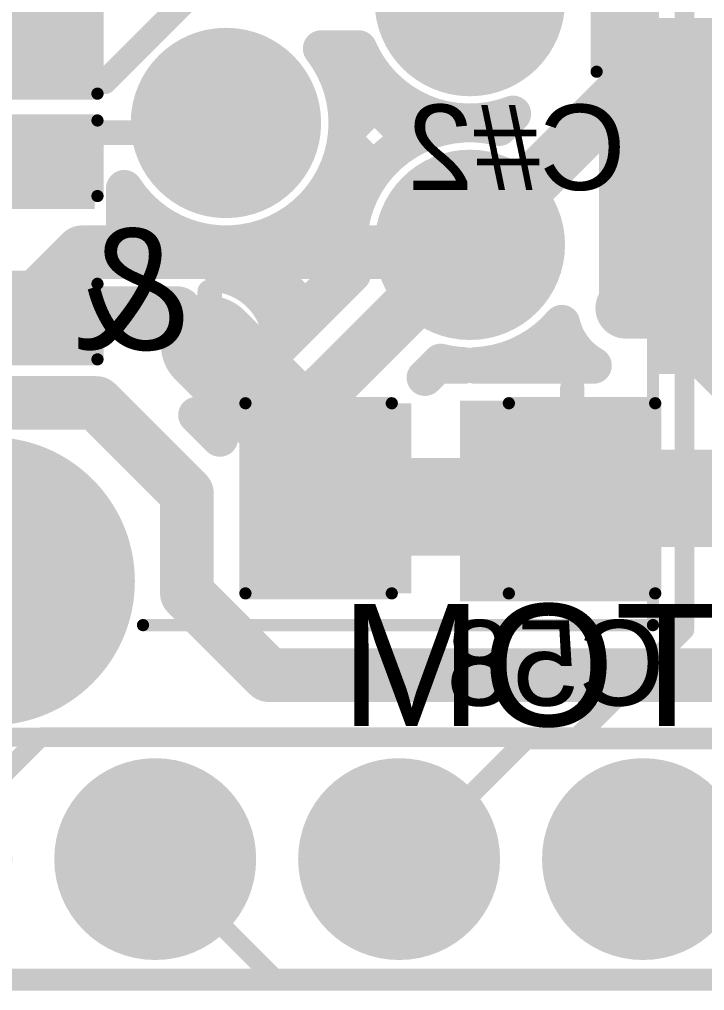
# Model space of a CAD drawing. Header units: millimetres. Extents: x -0.39 to 1.43, y -0.21 to 1.58.
# Drawn here: x 0.8013 to 1.0823, y -0.1989 to 0.1995 of the extents above; entities that cross this region are included whole.
import ezdxf

# ---------------------------------------------------------------- set-up
doc = ezdxf.new("R2010")
doc.units = ezdxf.units.MM
doc.header["$MEASUREMENT"] = 0
for name, color, linetype in [('BottomLayer', 5, 'Continuous'), ('BottomOverlay', 54, 'Continuous'), ('BottomPaste', 16, 'Continuous'), ('BottomSolder', 6, 'Continuous'), ('MultiLayer', 9, 'Continuous'), ('PadHoleLayer', 156, 'Continuous'), ('TopLayer', 1, 'Continuous'), ('TopOverlay', 2, 'Continuous'), ('TopSolder', 216, 'Continuous'), ('ViaHoleLayer', 16, 'Continuous')]:
    doc.layers.add(name, color=color, linetype=linetype)
doc.styles.add('Arial', font='', dxfattribs={"height": 0.2})
doc.styles.get('Arial').set_extended_font_data('Arial')

# ---------------------------------------------------------------- blocks, each defined once
blk = doc.blocks.new('C37208_12')
at = {"layer": 'BottomLayer'}
blk.add_hatch(color=5, dxfattribs=at).paths.add_polyline_path([(-0.2874, 0.0374), (-0.2126, 0.0374), (-0.2126, -0.0374), (-0.2874, -0.0374)])
h = blk.add_hatch(color=5, dxfattribs=at)
edge = h.paths.add_edge_path()
edge.add_arc((-0.15, 0), 0.0374, 0, 360)
h = blk.add_hatch(color=5, dxfattribs=at)
edge = h.paths.add_edge_path()
edge.add_arc((-0.05, 0), 0.0374, 0, 360)
h = blk.add_hatch(color=5, dxfattribs=at)
edge = h.paths.add_edge_path()
edge.add_arc((0.05, 0), 0.0374, 0, 360)
h = blk.add_hatch(color=5, dxfattribs=at)
edge = h.paths.add_edge_path()
edge.add_arc((0.15, 0), 0.0374, 0, 360)
h = blk.add_hatch(color=5, dxfattribs=at)
edge = h.paths.add_edge_path()
edge.add_arc((0.25, 0), 0.0374, 0, 360)
at = {"layer": 'BottomSolder'}
blk.add_hatch(color=6, dxfattribs=at).paths.add_polyline_path([(-0.2914, 0.0414), (-0.2086, 0.0414), (-0.2086, -0.0414), (-0.2914, -0.0414)])
h = blk.add_hatch(color=6, dxfattribs=at)
edge = h.paths.add_edge_path()
edge.add_arc((-0.15, 0), 0.0414, 0, 360)
h = blk.add_hatch(color=6, dxfattribs=at)
edge = h.paths.add_edge_path()
edge.add_arc((-0.05, 0), 0.0414, 0, 360)
h = blk.add_hatch(color=6, dxfattribs=at)
edge = h.paths.add_edge_path()
edge.add_arc((0.05, 0), 0.0414, 0, 360)
h = blk.add_hatch(color=6, dxfattribs=at)
edge = h.paths.add_edge_path()
edge.add_arc((0.15, 0), 0.0414, 0, 360)
h = blk.add_hatch(color=6, dxfattribs=at)
edge = h.paths.add_edge_path()
edge.add_arc((0.25, 0), 0.0414, 0, 360)
at = {"layer": 'MultiLayer'}
blk.add_hatch(color=9, dxfattribs=at).paths.add_polyline_path([(-0.2874, 0.0374), (-0.2126, 0.0374), (-0.2126, -0.0374), (-0.2874, -0.0374)])
h = blk.add_hatch(color=9, dxfattribs=at)
edge = h.paths.add_edge_path()
edge.add_arc((-0.15, 0), 0.0374, 0, 360)
h = blk.add_hatch(color=9, dxfattribs=at)
edge = h.paths.add_edge_path()
edge.add_arc((-0.05, 0), 0.0374, 0, 360)
h = blk.add_hatch(color=9, dxfattribs=at)
edge = h.paths.add_edge_path()
edge.add_arc((0.05, 0), 0.0374, 0, 360)
h = blk.add_hatch(color=9, dxfattribs=at)
edge = h.paths.add_edge_path()
edge.add_arc((0.15, 0), 0.0374, 0, 360)
h = blk.add_hatch(color=9, dxfattribs=at)
edge = h.paths.add_edge_path()
edge.add_arc((0.25, 0), 0.0374, 0, 360)
at = {"layer": 'PadHoleLayer'}
h = blk.add_hatch(color=156, dxfattribs=at)
edge = h.paths.add_edge_path()
edge.add_arc((-0.25, 0), 0.02008, 0, 360)
h = blk.add_hatch(color=156, dxfattribs=at)
edge = h.paths.add_edge_path()
edge.add_arc((-0.15, 0), 0.02008, 0, 360)
h = blk.add_hatch(color=156, dxfattribs=at)
edge = h.paths.add_edge_path()
edge.add_arc((-0.05, 0), 0.02008, 0, 360)
h = blk.add_hatch(color=156, dxfattribs=at)
edge = h.paths.add_edge_path()
edge.add_arc((0.05, 0), 0.02008, 0, 360)
h = blk.add_hatch(color=156, dxfattribs=at)
edge = h.paths.add_edge_path()
edge.add_arc((0.15, 0), 0.02008, 0, 360)
h = blk.add_hatch(color=156, dxfattribs=at)
edge = h.paths.add_edge_path()
edge.add_arc((0.25, 0), 0.02008, 0, 360)
at = {"layer": 'TopLayer'}
blk.add_hatch(color=1, dxfattribs=at).paths.add_polyline_path([(-0.2874, 0.0374), (-0.2126, 0.0374), (-0.2126, -0.0374), (-0.2874, -0.0374)])
h = blk.add_hatch(color=1, dxfattribs=at)
edge = h.paths.add_edge_path()
edge.add_arc((-0.15, 0), 0.0374, 0, 360)
h = blk.add_hatch(color=1, dxfattribs=at)
edge = h.paths.add_edge_path()
edge.add_arc((-0.05, 0), 0.0374, 0, 360)
h = blk.add_hatch(color=1, dxfattribs=at)
edge = h.paths.add_edge_path()
edge.add_arc((0.05, 0), 0.0374, 0, 360)
h = blk.add_hatch(color=1, dxfattribs=at)
edge = h.paths.add_edge_path()
edge.add_arc((0.15, 0), 0.0374, 0, 360)
h = blk.add_hatch(color=1, dxfattribs=at)
edge = h.paths.add_edge_path()
edge.add_arc((0.25, 0), 0.0374, 0, 360)
at = {"layer": 'TopSolder'}
blk.add_hatch(color=216, dxfattribs=at).paths.add_polyline_path([(-0.2914, 0.0414), (-0.2086, 0.0414), (-0.2086, -0.0414), (-0.2914, -0.0414)])
h = blk.add_hatch(color=216, dxfattribs=at)
edge = h.paths.add_edge_path()
edge.add_arc((-0.15, 0), 0.0414, 0, 360)
h = blk.add_hatch(color=216, dxfattribs=at)
edge = h.paths.add_edge_path()
edge.add_arc((-0.05, 0), 0.0414, 0, 360)
h = blk.add_hatch(color=216, dxfattribs=at)
edge = h.paths.add_edge_path()
edge.add_arc((0.05, 0), 0.0414, 0, 360)
h = blk.add_hatch(color=216, dxfattribs=at)
edge = h.paths.add_edge_path()
edge.add_arc((0.15, 0), 0.0414, 0, 360)
h = blk.add_hatch(color=216, dxfattribs=at)
edge = h.paths.add_edge_path()
edge.add_arc((0.25, 0), 0.0414, 0, 360)
at = {"layer": 'TopOverlay', "const_width": 0.00787}
for points in [[(-0.307, 0.05), (0.301, 0.05)], [(-0.307, -0.05), (-0.307, 0.05)], [(0.301, -0.05), (0.301, 0.05)], [(-0.307, -0.05), (0.301, -0.05)]]:
    blk.add_lwpolyline(points, dxfattribs=at)
at = {"layer": 'TopOverlay', "const_width": 0.00394}
for points in [[(-0.30897, 0.05, 1), (-0.30503, 0.05, 1)], [(-0.30897, 0.05, 1), (-0.30503, 0.05, 1)], [(0.29903, 0.05, 1), (0.30297, 0.05, 1)], [(0.29903, 0.05, 1), (0.30297, 0.05, 1)], [(-0.30897, -0.05, 1), (-0.30503, -0.05, 1)], [(-0.30897, -0.05, 1), (-0.30503, -0.05, 1)], [(0.29903, -0.05, 1), (0.30297, -0.05, 1)], [(0.29903, -0.05, 1), (0.30297, -0.05, 1)]]:
    blk.add_lwpolyline(points, format="xyb", close=True, dxfattribs=at)
blk = doc.blocks.new('HY951180A_14')
at = {"layer": 'BottomLayer'}
h = blk.add_hatch(color=5, dxfattribs=at)
edge = h.paths.add_edge_path()
edge.add_arc((-0.31299, -0.05945), 0.05512, 0, 360)
h = blk.add_hatch(color=5, dxfattribs=at)
edge = h.paths.add_edge_path()
edge.add_arc((-0.125, -0.15591), 0.03504, 0, 360)
h = blk.add_hatch(color=5, dxfattribs=at)
edge = h.paths.add_edge_path()
edge.add_arc((-0.175, -0.25591), 0.03504, 0, 360)
h = blk.add_hatch(color=5, dxfattribs=at)
edge = h.paths.add_edge_path()
edge.add_arc((-0.075, -0.25591), 0.03504, 0, 360)
at = {"layer": 'BottomSolder'}
h = blk.add_hatch(color=6, dxfattribs=at)
edge = h.paths.add_edge_path()
edge.add_arc((-0.31299, -0.05945), 0.05912, 0, 360)
h = blk.add_hatch(color=6, dxfattribs=at)
edge = h.paths.add_edge_path()
edge.add_arc((-0.125, -0.15591), 0.03904, 0, 360)
h = blk.add_hatch(color=6, dxfattribs=at)
edge = h.paths.add_edge_path()
edge.add_arc((-0.175, -0.25591), 0.03904, 0, 360)
h = blk.add_hatch(color=6, dxfattribs=at)
edge = h.paths.add_edge_path()
edge.add_arc((-0.075, -0.25591), 0.03904, 0, 360)
at = {"layer": 'MultiLayer'}
h = blk.add_hatch(color=9, dxfattribs=at)
edge = h.paths.add_edge_path()
edge.add_arc((-0.31299, -0.05945), 0.05512, 0, 360)
h = blk.add_hatch(color=9, dxfattribs=at)
edge = h.paths.add_edge_path()
edge.add_arc((-0.125, -0.15591), 0.03504, 0, 360)
h = blk.add_hatch(color=9, dxfattribs=at)
edge = h.paths.add_edge_path()
edge.add_arc((-0.175, -0.25591), 0.03504, 0, 360)
h = blk.add_hatch(color=9, dxfattribs=at)
edge = h.paths.add_edge_path()
edge.add_arc((-0.075, -0.25591), 0.03504, 0, 360)
at = {"layer": 'PadHoleLayer'}
h = blk.add_hatch(color=156, dxfattribs=at)
edge = h.paths.add_edge_path()
edge.add_arc((-0.31299, -0.05945), 0.03209, 0, 360)
h = blk.add_hatch(color=156, dxfattribs=at)
edge = h.paths.add_edge_path()
edge.add_arc((-0.125, -0.15591), 0.01752, 0, 360)
h = blk.add_hatch(color=156, dxfattribs=at)
edge = h.paths.add_edge_path()
edge.add_arc((-0.175, -0.25591), 0.01752, 0, 360)
h = blk.add_hatch(color=156, dxfattribs=at)
edge = h.paths.add_edge_path()
edge.add_arc((-0.075, -0.25591), 0.01752, 0, 360)
at = {"layer": 'TopLayer'}
h = blk.add_hatch(color=1, dxfattribs=at)
edge = h.paths.add_edge_path()
edge.add_arc((-0.31299, -0.05945), 0.05512, 0, 360)
h = blk.add_hatch(color=1, dxfattribs=at)
edge = h.paths.add_edge_path()
edge.add_arc((-0.125, -0.15591), 0.03504, 0, 360)
h = blk.add_hatch(color=1, dxfattribs=at)
edge = h.paths.add_edge_path()
edge.add_arc((-0.175, -0.25591), 0.03504, 0, 360)
h = blk.add_hatch(color=1, dxfattribs=at)
edge = h.paths.add_edge_path()
edge.add_arc((-0.075, -0.25591), 0.03504, 0, 360)
at = {"layer": 'TopSolder'}
h = blk.add_hatch(color=216, dxfattribs=at)
edge = h.paths.add_edge_path()
edge.add_arc((-0.31299, -0.05945), 0.05912, 0, 360)
h = blk.add_hatch(color=216, dxfattribs=at)
edge = h.paths.add_edge_path()
edge.add_arc((-0.125, -0.15591), 0.03904, 0, 360)
h = blk.add_hatch(color=216, dxfattribs=at)
edge = h.paths.add_edge_path()
edge.add_arc((-0.175, -0.25591), 0.03904, 0, 360)
h = blk.add_hatch(color=216, dxfattribs=at)
edge = h.paths.add_edge_path()
edge.add_arc((-0.075, -0.25591), 0.03904, 0, 360)
at = {"layer": 'TopOverlay', "const_width": 0.005}
for points in [[(-0.331, -0.1219), (-0.331, -0.331)], [(-0.331, -0.331), (0.331, -0.331)]]:
    blk.add_lwpolyline(points, dxfattribs=at)
at = {"layer": 'TopOverlay', "const_width": 0.0025}
for points in [[(-0.33225, -0.1219, 1), (-0.32975, -0.1219, 1)], [(-0.33225, -0.331, 1), (-0.32975, -0.331, 1)], [(-0.33225, -0.331, 1), (-0.32975, -0.331, 1)]]:
    blk.add_lwpolyline(points, format="xyb", close=True, dxfattribs=at)
blk = doc.blocks.new('SMB_B_28')
at = {"layer": 'BottomLayer'}
for points in [[(-0.11417, 0.03937), (-0.05512, 0.03937), (-0.05512, -0.03937), (-0.11417, -0.03937)], [(0.05512, 0.03937), (0.11417, 0.03937), (0.11417, -0.03937), (0.05512, -0.03937)]]:
    blk.add_hatch(color=5, dxfattribs=at).paths.add_polyline_path(points)
at = {"layer": 'BottomOverlay'}
for points in [[(-0.1825, -0.073), (-0.118, -0.073), (-0.118, 0.073), (-0.1825, 0.073)], [(-0.12, 0.043), (-0.085, 0.043), (-0.085, 0.073), (-0.12, 0.073)], [(-0.12, -0.073), (-0.085, -0.073), (-0.085, -0.043), (-0.12, -0.043)]]:
    blk.add_hatch(color=54, dxfattribs=at).paths.add_polyline_path(points)
at = {"layer": 'BottomPaste'}
for points in [[(-0.11417, 0.03937), (-0.05512, 0.03937), (-0.05512, -0.03937), (-0.11417, -0.03937)], [(0.05512, 0.03937), (0.11417, 0.03937), (0.11417, -0.03937), (0.05512, -0.03937)]]:
    blk.add_hatch(color=16, dxfattribs=at).paths.add_polyline_path(points)
at = {"layer": 'BottomSolder'}
for points in [[(-0.11817, 0.04337), (-0.05112, 0.04337), (-0.05112, -0.04337), (-0.11817, -0.04337)], [(0.05112, 0.04337), (0.11817, 0.04337), (0.11817, -0.04337), (0.05112, -0.04337)]]:
    blk.add_hatch(color=6, dxfattribs=at).paths.add_polyline_path(points)
at = {"layer": 'BottomOverlay', "const_width": 0.005}
for points in [[(-0.096, 0.073), (0.084, 0.073)], [(0.084, 0.05), (0.084, 0.073)], [(0.084, -0.073), (0.084, -0.05)], [(-0.096, -0.073), (0.084, -0.073)]]:
    blk.add_lwpolyline(points, dxfattribs=at)
at = {"layer": 'BottomOverlay', "const_width": 0.0025}
for points in [[(-0.09725, 0.073, 1), (-0.09475, 0.073, 1)], [(0.08275, 0.073, 1), (0.08525, 0.073, 1)], [(0.08275, 0.073, 1), (0.08525, 0.073, 1)], [(0.08275, 0.05, 1), (0.08525, 0.05, 1)], [(0.08275, -0.05, 1), (0.08525, -0.05, 1)], [(-0.09725, -0.073, 1), (-0.09475, -0.073, 1)], [(0.08275, -0.073, 1), (0.08525, -0.073, 1)], [(0.08275, -0.073, 1), (0.08525, -0.073, 1)]]:
    blk.add_lwpolyline(points, format="xyb", close=True, dxfattribs=at)
at = {"layer": 'BottomOverlay', "text_generation_flag": 2}
blk.add_text('D5', height=0.035, dxfattribs=at).set_placement((0.1055, -0.1215))
blk = doc.blocks.new('R__0603_B_32')
at = {"layer": 'BottomLayer'}
for points in [[(-0.045, -0.0175), (-0.045, 0.0175), (-0.015, 0.0175), (-0.015, -0.0175)], [(0.015, -0.0175), (0.015, 0.0175), (0.045, 0.0175), (0.045, -0.0175)]]:
    blk.add_hatch(color=5, dxfattribs=at).paths.add_polyline_path(points)
at = {"layer": 'BottomPaste'}
for points in [[(-0.045, -0.0175), (-0.045, 0.0175), (-0.015, 0.0175), (-0.015, -0.0175)], [(0.015, -0.0175), (0.015, 0.0175), (0.045, 0.0175), (0.045, -0.0175)]]:
    blk.add_hatch(color=16, dxfattribs=at).paths.add_polyline_path(points)
at = {"layer": 'BottomSolder'}
for points in [[(-0.049, -0.0215), (-0.049, 0.0215), (-0.011, 0.0215), (-0.011, -0.0215)], [(0.011, -0.0215), (0.011, 0.0215), (0.049, 0.0215), (0.049, -0.0215)]]:
    blk.add_hatch(color=6, dxfattribs=at).paths.add_polyline_path(points)
at = {"layer": 'BottomOverlay', "const_width": 0.005}
for points in [[(-0.048, 0.021), (0.048, 0.021)], [(-0.048, 0.021), (-0.048, -0.021)], [(0.048, 0.021), (0.048, -0.021)], [(-0.048, -0.021), (0.048, -0.021)]]:
    blk.add_lwpolyline(points, dxfattribs=at)
at = {"layer": 'BottomOverlay', "const_width": 0.0025}
for points in [[(-0.04925, 0.021, 1), (-0.04675, 0.021, 1)], [(-0.04925, 0.021, 1), (-0.04675, 0.021, 1)], [(0.04675, 0.021, 1), (0.04925, 0.021, 1)], [(0.04675, 0.021, 1), (0.04925, 0.021, 1)], [(-0.04925, -0.021, 1), (-0.04675, -0.021, 1)], [(-0.04925, -0.021, 1), (-0.04675, -0.021, 1)], [(0.04675, -0.021, 1), (0.04925, -0.021, 1)], [(0.04675, -0.021, 1), (0.04925, -0.021, 1)]]:
    blk.add_lwpolyline(points, format="xyb", close=True, dxfattribs=at)
blk = doc.blocks.new('C__1206_B_59')
at = {"layer": 'BottomLayer'}
for points in [[(-0.08, 0.035), (-0.02, 0.035), (-0.02, -0.035), (-0.08, -0.035)], [(0.02, 0.035), (0.08, 0.035), (0.08, -0.035), (0.02, -0.035)]]:
    blk.add_hatch(color=5, dxfattribs=at).paths.add_polyline_path(points)
at = {"layer": 'BottomPaste'}
for points in [[(-0.08, 0.035), (-0.02, 0.035), (-0.02, -0.035), (-0.08, -0.035)], [(0.02, 0.035), (0.08, 0.035), (0.08, -0.035), (0.02, -0.035)]]:
    blk.add_hatch(color=16, dxfattribs=at).paths.add_polyline_path(points)
at = {"layer": 'BottomSolder'}
for points in [[(-0.084, 0.039), (-0.016, 0.039), (-0.016, -0.039), (-0.084, -0.039)], [(0.016, 0.039), (0.084, 0.039), (0.084, -0.039), (0.016, -0.039)]]:
    blk.add_hatch(color=6, dxfattribs=at).paths.add_polyline_path(points)
at = {"layer": 'BottomOverlay', "const_width": 0.005}
for points in [[(-0.084, -0.039), (-0.084, 0.039)], [(-0.084, 0.039), (-0.024, 0.039)], [(0.024, 0.039), (0.084, 0.039)], [(0.084, -0.039), (0.084, 0.039)], [(-0.084, -0.039), (-0.024, -0.039)], [(0.024, -0.039), (0.084, -0.039)]]:
    blk.add_lwpolyline(points, dxfattribs=at)
at = {"layer": 'BottomOverlay', "const_width": 0.0025}
for points in [[(-0.08525, 0.039, 1), (-0.08275, 0.039, 1)], [(-0.08525, 0.039, 1), (-0.08275, 0.039, 1)], [(-0.02525, 0.039, 1), (-0.02275, 0.039, 1)], [(0.02275, 0.039, 1), (0.02525, 0.039, 1)], [(0.08275, 0.039, 1), (0.08525, 0.039, 1)], [(0.08275, 0.039, 1), (0.08525, 0.039, 1)], [(-0.08525, -0.039, 1), (-0.08275, -0.039, 1)], [(-0.08525, -0.039, 1), (-0.08275, -0.039, 1)], [(-0.02525, -0.039, 1), (-0.02275, -0.039, 1)], [(0.02275, -0.039, 1), (0.02525, -0.039, 1)], [(0.08275, -0.039, 1), (0.08525, -0.039, 1)], [(0.08275, -0.039, 1), (0.08525, -0.039, 1)]]:
    blk.add_lwpolyline(points, format="xyb", close=True, dxfattribs=at)
blk = doc.blocks.new('C__0603_B_63')
at = {"layer": 'BottomLayer'}
for points in [[(-0.045, -0.0175), (-0.045, 0.0175), (-0.015, 0.0175), (-0.015, -0.0175)], [(0.015, -0.0175), (0.015, 0.0175), (0.045, 0.0175), (0.045, -0.0175)]]:
    blk.add_hatch(color=5, dxfattribs=at).paths.add_polyline_path(points)
at = {"layer": 'BottomPaste'}
for points in [[(-0.045, -0.0175), (-0.045, 0.0175), (-0.015, 0.0175), (-0.015, -0.0175)], [(0.015, -0.0175), (0.015, 0.0175), (0.045, 0.0175), (0.045, -0.0175)]]:
    blk.add_hatch(color=16, dxfattribs=at).paths.add_polyline_path(points)
at = {"layer": 'BottomSolder'}
for points in [[(-0.04736, -0.01986), (-0.04736, 0.01986), (-0.01264, 0.01986), (-0.01264, -0.01986)], [(0.01264, -0.01986), (0.01264, 0.01986), (0.04736, 0.01986), (0.04736, -0.01986)]]:
    blk.add_hatch(color=6, dxfattribs=at).paths.add_polyline_path(points)
at = {"layer": 'BottomOverlay', "const_width": 0.005}
for points in [[(-0.049, -0.021), (-0.049, 0.021)], [(-0.018, 0.021), (-0.049, 0.021)], [(0.049, 0.021), (0.018, 0.021)], [(0.049, -0.021), (0.049, 0.021)], [(-0.018, -0.021), (-0.049, -0.021)], [(0.049, -0.021), (0.018, -0.021)]]:
    blk.add_lwpolyline(points, dxfattribs=at)
at = {"layer": 'BottomOverlay', "const_width": 0.0025}
for points in [[(-0.05025, 0.021, 1), (-0.04775, 0.021, 1)], [(-0.05025, 0.021, 1), (-0.04775, 0.021, 1)], [(-0.01925, 0.021, 1), (-0.01675, 0.021, 1)], [(0.01675, 0.021, 1), (0.01925, 0.021, 1)], [(0.04775, 0.021, 1), (0.05025, 0.021, 1)], [(0.04775, 0.021, 1), (0.05025, 0.021, 1)], [(-0.05025, -0.021, 1), (-0.04775, -0.021, 1)], [(-0.05025, -0.021, 1), (-0.04775, -0.021, 1)], [(-0.01925, -0.021, 1), (-0.01675, -0.021, 1)], [(0.01675, -0.021, 1), (0.01925, -0.021, 1)], [(0.04775, -0.021, 1), (0.05025, -0.021, 1)], [(0.04775, -0.021, 1), (0.05025, -0.021, 1)]]:
    blk.add_lwpolyline(points, format="xyb", close=True, dxfattribs=at)

msp = doc.modelspace()

# ---------------------------------------------------------------- hatches: boundary and pattern name
at = {"layer": 'BottomLayer'}
h = msp.add_hatch(color=5, dxfattribs=at)
edge = h.paths.add_edge_path()
edge.add_arc((1.05, 0.081), 0.01181, 0, 360)
h = msp.add_hatch(color=5, dxfattribs=at)
edge = h.paths.add_edge_path()
edge.add_arc((0.87933, 0.06594), 0.01181, 0, 360)
msp.add_hatch(color=5, dxfattribs=at).paths.add_polyline_path([(0.982, -0.0393), (1.06109, -0.0393), (1.06109, 0.043), (0.982, 0.043)])
h = msp.add_hatch(color=5, dxfattribs=at)
edge = h.paths.add_edge_path()
edge.add_arc((1.0035, -0.0005), 0.01181, 0, 360)
at = {"layer": 'TopLayer'}
h = msp.add_hatch(color=1, dxfattribs=at)
edge = h.paths.add_edge_path()
edge.add_arc((1.05, 0.081), 0.01181, 0, 360)
h = msp.add_hatch(color=1, dxfattribs=at)
edge = h.paths.add_edge_path()
edge.add_arc((0.87933, 0.06594), 0.01181, 0, 360)
h = msp.add_hatch(color=1, dxfattribs=at)
edge = h.paths.add_edge_path()
edge.add_arc((1.0035, -0.0005), 0.01181, 0, 360)
at = {"layer": 'ViaHoleLayer'}
h = msp.add_hatch(color=16, dxfattribs=at)
edge = h.paths.add_edge_path()
edge.add_arc((1.05, 0.081), 0.00591, 0, 360)
h = msp.add_hatch(color=16, dxfattribs=at)
edge = h.paths.add_edge_path()
edge.add_arc((0.87933, 0.06594), 0.00591, 0, 360)
h = msp.add_hatch(color=16, dxfattribs=at)
edge = h.paths.add_edge_path()
edge.add_arc((1.0035, -0.0005), 0.00591, 0, 360)

# ---------------------------------------------------------------- linework, layer by layer
at = {"layer": 'BottomLayer'}
for points, const_width in [([(1.05, 0.17098), (1.05, 0.24298)], 0.022), ([(0.8363, 0.17381), (0.86948, 0.20698)], 0.01), ([(0.79633, 0.1735), (0.80983, 0.187)], 0.01), ([(0.80983, 0.187), (0.81233, 0.187)], 0.01), ([(0.81233, 0.187), (0.81483, 0.187)], 0.01), ([(0.81483, 0.187), (0.82802, 0.17381)], 0.01), ([(0.92504, 0.18748), (0.94046, 0.18748)], 0.015), ([(0.92553, 0.18685), (0.96203, 0.15034)], 0.015), ([(0.93093, 0.17785), (0.94049, 0.18741)], 0.015), ([(0.986, 0.10698), (1.05, 0.17098)], 0.022), ([(0.771, 0.1735), (0.79633, 0.1735)], 0.01), ([(0.82802, 0.17381), (0.8363, 0.17381)], 0.01), ([(0.93545, 0.15409), (0.95217, 0.1708)], 0.015), ([(0.95624, 0.14659), (0.96981, 0.16016)], 0.015), ([(0.998, 0.15505), (1.00365, 0.1607)], 0.015), ([(0.99384, 0.1559), (0.99651, 0.15857)], 0.015), ([(0.88202, 0.153), (0.886, 0.15698)], 0.01), ([(0.79533, 0.1535), (0.80983, 0.139)], 0.01), ([(0.81483, 0.139), (0.82883, 0.153)], 0.01), ([(0.82883, 0.153), (0.88202, 0.153)], 0.01), ([(0.93492, 0.14917), (0.94681, 0.13728)], 0.015), ([(0.80983, 0.139), (0.81233, 0.139)], 0.01), ([(0.81233, 0.139), (0.81483, 0.139)], 0.01), ([(0.89811, 0.08845), (0.9464, 0.13674)], 0.015), ([(0.84433, 0.1115), (0.84433, 0.1302)], 0.015), ([(0.92685, 0.12896), (0.93772, 0.11808)], 0.015), ([(0.84433, 0.12662), (0.86646, 0.10449)], 0.015), ([(0.84433, 0.11953), (0.84893, 0.12413)], 0.015), ([(0.85758, 0.1045), (0.86514, 0.11205)], 0.015), ([(0.91243, 0.11509), (0.93524, 0.09228)], 0.015), ([(0.84733, 0.1045), (0.84733, 0.1115)], 0.015), ([(0.924, 0.04498), (0.986, 0.10698)], 0.022), ([(0.84733, 0.1045), (0.86584, 0.1045)], 0.015), ([(0.88092, 0.09956), (0.8889, 0.10753)], 0.015), ([(0.89149, 0.10775), (0.92109, 0.07814)], 0.015), ([(0.8839, 0.097), (0.88655, 0.09435)], 0.015), ([(0.90831, 0.07037), (0.93708, 0.09915)], 0.015), ([(0.90864, 0.06569), (0.93794, 0.09498)], 0.015), ([(0.87933, 0.06594), (0.87933, 0.08776)], 0.01), ([(1.05, 0.081), (1.067, 0.081)], 0.025), ([(1.067, 0.081), (1.105, 0.043)], 0.025), ([(0.81233, 0.079), (0.86584, 0.079)], 0.022), ([(0.86584, 0.079), (0.87889, 0.06594)], 0.022), ([(1.00857, 0.0575), (1.02418, 0.07311)], 0.015), ([(0.87889, 0.06594), (0.87933, 0.06594)], 0.022), ([(1.0163, 0.06779), (1.02659, 0.0575)], 0.015), ([(0.87933, 0.06594), (0.90114, 0.06594)], 0.01), ([(0.87933, 0.04413), (0.87933, 0.06594)], 0.01), ([(0.96758, 0.0525), (0.97258, 0.0575)], 0.015), ([(0.97258, 0.0575), (0.98366, 0.0575)], 0.015), ([(0.98834, 0.0575), (1.03671, 0.0575)], 0.015), ([(0.924, 0.011), (0.924, 0.04498)], 0.022), ([(0.73567, 0.04211), (0.83289, 0.04211)], 0.022), ([(0.83289, 0.04211), (0.87, 0.005)], 0.022), ([(1.028, 0.003), (1.028, 0.048)], 0.01), ([(0.87393, 0.03714), (0.8835, 0.02756)], 0.015), ([(0.8777, 0.03668), (0.8835, 0.03088)], 0.015), ([(0.8835, 0.02756), (0.8835, 0.03693)], 0.015), ([(0.922, 0.009), (0.924, 0.011)], 0.022), ([(0.922, 0.009), (0.928, 0.003)], 0.022), ([(0.928, 0.003), (0.93713, 0.01213)], 0.022), ([(1.028, 0.003), (1.194, 0.003)], 0.04), ([(0.87, -0.036), (0.87, 0.005)], 0.022), ([(0.87, -0.036), (0.90355, -0.06955)], 0.022), ([(0.90355, -0.06955), (1.16071, -0.06955)], 0.022), ([(0.957, -0.148), (1.009, -0.096)], 0.008), ([(1.009, -0.096), (1.331, -0.096)], 0.008), ([(0.857, -0.145), (0.906, -0.194)], 0.008), ([(0.906, -0.194), (1.25933, -0.194)], 0.008)]:
    msp.add_lwpolyline(points, dxfattribs=dict(at, const_width=const_width))
for points, const_width in [([(0.80733, 0.187, 1), (0.81233, 0.187, 1)], 0.005), ([(0.80733, 0.187, 1), (0.81233, 0.187, 1)], 0.005), ([(0.80983, 0.187, 1), (0.81483, 0.187, 1)], 0.005), ([(0.80983, 0.187, 1), (0.81483, 0.187, 1)], 0.005), ([(0.81233, 0.187, 1), (0.81733, 0.187, 1)], 0.005), ([(0.81233, 0.187, 1), (0.81733, 0.187, 1)], 0.005), ([(0.92129, 0.18748, 1), (0.92879, 0.18748, 1)], 0.0075), ([(0.92129, 0.18748, 1), (0.92879, 0.18748, 1)], 0.0075), ([(0.92178, 0.18685, 1), (0.92928, 0.18685, 1)], 0.0075), ([(0.93671, 0.18748, 1), (0.94421, 0.18748, 1)], 0.0075), ([(0.93671, 0.18748, 1), (0.94421, 0.18748, 1)], 0.0075), ([(0.93674, 0.18741, 1), (0.94424, 0.18741, 1)], 0.0075), ([(0.92718, 0.17785, 1), (0.93468, 0.17785, 1)], 0.0075), ([(1.0445, 0.17098, 1), (1.0555, 0.17098, 1)], 0.011), ([(1.0445, 0.17098, 1), (1.0555, 0.17098, 1)], 0.011), ([(0.79383, 0.1735, 1), (0.79883, 0.1735, 1)], 0.005), ([(0.79383, 0.1735, 1), (0.79883, 0.1735, 1)], 0.005), ([(0.82552, 0.17381, 1), (0.83052, 0.17381, 1)], 0.005), ([(0.82552, 0.17381, 1), (0.83052, 0.17381, 1)], 0.005), ([(0.8338, 0.17381, 1), (0.8388, 0.17381, 1)], 0.005), ([(0.8338, 0.17381, 1), (0.8388, 0.17381, 1)], 0.005), ([(0.94842, 0.1708, 1), (0.95592, 0.1708, 1)], 0.0075), ([(0.96606, 0.16016, 1), (0.97356, 0.16016, 1)], 0.0075), ([(0.9999, 0.1607, 1), (1.0074, 0.1607, 1)], 0.0075), ([(0.9999, 0.1607, 1), (1.0074, 0.1607, 1)], 0.0075), ([(0.93179, 0.15698, 1), (0.93929, 0.15698, 1)], 0.0075), ([(0.93179, 0.15698, 1), (0.93929, 0.15698, 1)], 0.0075), ([(0.99009, 0.1559, 1), (0.99759, 0.1559, 1)], 0.0075), ([(0.99276, 0.15857, 1), (1.00026, 0.15857, 1)], 0.0075), ([(0.8835, 0.15698, 1), (0.8885, 0.15698, 1)], 0.005), ([(0.9317, 0.15409, 1), (0.9392, 0.15409, 1)], 0.0075), ([(0.99425, 0.15505, 1), (1.00175, 0.15505, 1)], 0.0075), ([(0.99425, 0.15505, 1), (1.00175, 0.15505, 1)], 0.0075), ([(0.82633, 0.153, 1), (0.83133, 0.153, 1)], 0.005), ([(0.82633, 0.153, 1), (0.83133, 0.153, 1)], 0.005), ([(0.87952, 0.153, 1), (0.88452, 0.153, 1)], 0.005), ([(0.87952, 0.153, 1), (0.88452, 0.153, 1)], 0.005), ([(0.93117, 0.14917, 1), (0.93867, 0.14917, 1)], 0.0075), ([(0.95828, 0.15034, 1), (0.96578, 0.15034, 1)], 0.0075), ([(0.95249, 0.14659, 1), (0.95999, 0.14659, 1)], 0.0075), ([(0.80733, 0.139, 1), (0.81233, 0.139, 1)], 0.005), ([(0.80733, 0.139, 1), (0.81233, 0.139, 1)], 0.005), ([(0.80983, 0.139, 1), (0.81483, 0.139, 1)], 0.005), ([(0.80983, 0.139, 1), (0.81483, 0.139, 1)], 0.005), ([(0.81233, 0.139, 1), (0.81733, 0.139, 1)], 0.005), ([(0.81233, 0.139, 1), (0.81733, 0.139, 1)], 0.005), ([(0.94265, 0.13674, 1), (0.95015, 0.13674, 1)], 0.0075), ([(0.94306, 0.13728, 1), (0.95056, 0.13728, 1)], 0.0075), ([(0.84058, 0.1302, 1), (0.84808, 0.1302, 1)], 0.0075), ([(0.84058, 0.1302, 1), (0.84808, 0.1302, 1)], 0.0075), ([(0.9231, 0.12896, 1), (0.9306, 0.12896, 1)], 0.0075), ([(0.84058, 0.12662, 1), (0.84808, 0.12662, 1)], 0.0075), ([(0.84518, 0.12413, 1), (0.85268, 0.12413, 1)], 0.0075), ([(0.84058, 0.11953, 1), (0.84808, 0.11953, 1)], 0.0075), ([(0.93397, 0.11808, 1), (0.94147, 0.11808, 1)], 0.0075), ([(0.86139, 0.11205, 1), (0.86889, 0.11205, 1)], 0.0075), ([(0.90868, 0.11509, 1), (0.91618, 0.11509, 1)], 0.0075), ([(0.84058, 0.1115, 1), (0.84808, 0.1115, 1)], 0.0075), ([(0.84358, 0.1115, 1), (0.85108, 0.1115, 1)], 0.0075), ([(0.9805, 0.10698, 1), (0.9915, 0.10698, 1)], 0.011), ([(0.9805, 0.10698, 1), (0.9915, 0.10698, 1)], 0.011), ([(0.84358, 0.1045, 1), (0.85108, 0.1045, 1)], 0.0075), ([(0.84358, 0.1045, 1), (0.85108, 0.1045, 1)], 0.0075), ([(0.85383, 0.1045, 1), (0.86133, 0.1045, 1)], 0.0075), ([(0.86209, 0.1045, 1), (0.86959, 0.1045, 1)], 0.0075), ([(0.86209, 0.1045, 1), (0.86959, 0.1045, 1)], 0.0075), ([(0.86209, 0.1045, 1), (0.86959, 0.1045, 1)], 0.0075), ([(0.86271, 0.10449, 1), (0.87021, 0.10449, 1)], 0.0075), ([(0.88515, 0.10753, 1), (0.89265, 0.10753, 1)], 0.0075), ([(0.88774, 0.10775, 1), (0.89524, 0.10775, 1)], 0.0075), ([(0.87717, 0.09956, 1), (0.88467, 0.09956, 1)], 0.0075), ([(0.88012, 0.09703, 1), (0.88762, 0.09703, 1)], 0.0075), ([(0.88015, 0.097, 1), (0.88765, 0.097, 1)], 0.0075), ([(0.88015, 0.097, 1), (0.88765, 0.097, 1)], 0.0075), ([(0.93333, 0.09915, 1), (0.94083, 0.09915, 1)], 0.0075), ([(0.8828, 0.09435, 1), (0.8903, 0.09435, 1)], 0.0075), ([(0.8828, 0.09435, 1), (0.8903, 0.09435, 1)], 0.0075), ([(0.93149, 0.09228, 1), (0.93899, 0.09228, 1)], 0.0075), ([(0.93419, 0.09498, 1), (0.94169, 0.09498, 1)], 0.0075), ([(0.93419, 0.09498, 1), (0.94169, 0.09498, 1)], 0.0075), ([(0.89436, 0.08845, 1), (0.90186, 0.08845, 1)], 0.0075), ([(0.87683, 0.08776, 1), (0.88183, 0.08776, 1)], 0.005), ([(1.04375, 0.081, 1), (1.05625, 0.081, 1)], 0.0125), ([(1.06075, 0.081, 1), (1.07325, 0.081, 1)], 0.0125), ([(1.06075, 0.081, 1), (1.07325, 0.081, 1)], 0.0125), ([(0.80683, 0.079, 1), (0.81783, 0.079, 1)], 0.011), ([(0.86034, 0.079, 1), (0.87134, 0.079, 1)], 0.011), ([(0.86034, 0.079, 1), (0.87134, 0.079, 1)], 0.011), ([(0.91734, 0.07814, 1), (0.92484, 0.07814, 1)], 0.0075), ([(1.01996, 0.07486, 1), (1.02746, 0.07486, 1)], 0.0075), ([(1.01996, 0.07486, 1), (1.02746, 0.07486, 1)], 0.0075), ([(1.02043, 0.07311, 1), (1.02793, 0.07311, 1)], 0.0075), ([(0.87339, 0.06594, 1), (0.88439, 0.06594, 1)], 0.011), ([(0.87339, 0.06594, 1), (0.88439, 0.06594, 1)], 0.011), ([(0.87383, 0.06594, 1), (0.88483, 0.06594, 1)], 0.011), ([(0.90456, 0.07037, 1), (0.91206, 0.07037, 1)], 0.0075), ([(0.90489, 0.06594, 1), (0.91239, 0.06594, 1)], 0.0075), ([(0.90489, 0.06569, 1), (0.91239, 0.06569, 1)], 0.0075), ([(1.01255, 0.06779, 1), (1.02005, 0.06779, 1)], 0.0075), ([(0.87683, 0.06594, 1), (0.88183, 0.06594, 1)], 0.005), ([(0.87683, 0.06594, 1), (0.88183, 0.06594, 1)], 0.005), ([(0.87683, 0.06594, 1), (0.88183, 0.06594, 1)], 0.005), ([(0.89864, 0.06594, 1), (0.90364, 0.06594, 1)], 0.005), ([(0.96883, 0.0575, 1), (0.97633, 0.0575, 1)], 0.0075), ([(0.96883, 0.0575, 1), (0.97633, 0.0575, 1)], 0.0075), ([(0.97025, 0.05892, 1), (0.97775, 0.05892, 1)], 0.0075), ([(0.97991, 0.0575, 1), (0.98741, 0.0575, 1)], 0.0075), ([(0.97991, 0.0575, 1), (0.98741, 0.0575, 1)], 0.0075), ([(0.98459, 0.0575, 1), (0.99209, 0.0575, 1)], 0.0075), ([(0.98459, 0.0575, 1), (0.99209, 0.0575, 1)], 0.0075), ([(1.00482, 0.0575, 1), (1.01232, 0.0575, 1)], 0.0075), ([(1.02284, 0.0575, 1), (1.03034, 0.0575, 1)], 0.0075), ([(1.03296, 0.0575, 1), (1.04046, 0.0575, 1)], 0.0075), ([(1.03296, 0.0575, 1), (1.04046, 0.0575, 1)], 0.0075), ([(0.96383, 0.0525, 1), (0.97133, 0.0525, 1)], 0.0075), ([(0.9185, 0.04498, 1), (0.9295, 0.04498, 1)], 0.011), ([(0.9185, 0.04498, 1), (0.9295, 0.04498, 1)], 0.011), ([(0.82739, 0.04211, 1), (0.83839, 0.04211, 1)], 0.011), ([(0.82739, 0.04211, 1), (0.83839, 0.04211, 1)], 0.011), ([(1.0255, 0.048, 1), (1.0305, 0.048, 1)], 0.005), ([(0.87683, 0.04413, 1), (0.88183, 0.04413, 1)], 0.005), ([(0.87018, 0.03714, 1), (0.87768, 0.03714, 1)], 0.0075), ([(0.87018, 0.03714, 1), (0.87768, 0.03714, 1)], 0.0075), ([(0.87395, 0.03668, 1), (0.88145, 0.03668, 1)], 0.0075), ([(0.87975, 0.03693, 1), (0.88725, 0.03693, 1)], 0.0075), ([(0.87975, 0.03693, 1), (0.88725, 0.03693, 1)], 0.0075), ([(0.87975, 0.03088, 1), (0.88725, 0.03088, 1)], 0.0075), ([(0.87975, 0.02756, 1), (0.88725, 0.02756, 1)], 0.0075), ([(0.87975, 0.02756, 1), (0.88725, 0.02756, 1)], 0.0075), ([(0.9165, 0.009, 1), (0.9275, 0.009, 1)], 0.011), ([(0.9165, 0.009, 1), (0.9275, 0.009, 1)], 0.011), ([(0.9185, 0.011, 1), (0.9295, 0.011, 1)], 0.011), ([(0.9185, 0.011, 1), (0.9295, 0.011, 1)], 0.011), ([(0.93163, 0.01213, 1), (0.94263, 0.01213, 1)], 0.011), ([(1.018, 0.003, 1), (1.038, 0.003, 1)], 0.02), ([(0.8645, 0.005, 1), (0.8755, 0.005, 1)], 0.011), ([(0.8645, 0.005, 1), (0.8755, 0.005, 1)], 0.011), ([(0.9225, 0.003, 1), (0.9335, 0.003, 1)], 0.011), ([(0.9225, 0.003, 1), (0.9335, 0.003, 1)], 0.011), ([(1.0255, 0.003, 1), (1.0305, 0.003, 1)], 0.005), ([(0.8645, -0.036, 1), (0.8755, -0.036, 1)], 0.011), ([(0.8645, -0.036, 1), (0.8755, -0.036, 1)], 0.011), ([(0.89805, -0.06955, 1), (0.90905, -0.06955, 1)], 0.011), ([(0.89805, -0.06955, 1), (0.90905, -0.06955, 1)], 0.011), ([(1.007, -0.096, 1), (1.011, -0.096, 1)], 0.004), ([(1.007, -0.096, 1), (1.011, -0.096, 1)], 0.004), ([(0.855, -0.145, 1), (0.859, -0.145, 1)], 0.004), ([(0.955, -0.148, 1), (0.959, -0.148, 1)], 0.004), ([(0.904, -0.194, 1), (0.908, -0.194, 1)], 0.004), ([(0.904, -0.194, 1), (0.908, -0.194, 1)], 0.004)]:
    msp.add_lwpolyline(points, format="xyb", close=True, dxfattribs=dict(at, const_width=const_width))
at = {"layer": 'BottomLayer', "const_width": 0.015}
for points in [[(0.92504, 0.18748, -0.167346), (0.93554, 0.15698)], [(1.00365, 0.1607, -0.402453), (0.94046, 0.18748)], [(0.93554, 0.15698, -0.748537), (0.84433, 0.1302)], [(0.93794, 0.09498, -0.566001), (0.998, 0.15505)], [(0.86584, 0.1045, -0.199327), (0.8839, 0.097)], [(0.86584, 0.1045, -0.198912), (0.88387, 0.09703)], [(0.88655, 0.09435, -0.343116), (0.90864, 0.06594)], [(1.02371, 0.07486, -0.207378), (0.98834, 0.0575)], [(1.03671, 0.0575, -0.209586), (1.02371, 0.07486)], [(0.98366, 0.0575, -0.04941), (0.974, 0.05892)], [(0.8835, 0.03693, -0.082231), (0.87393, 0.03714)]]:
    msp.add_lwpolyline(points, format="xyb", dxfattribs=at)
at = {"layer": 'BottomOverlay', "const_width": 0.005}
msp.add_lwpolyline([(1.038, 0.178), (1.038, 0.20392)], dxfattribs=at)
at = {"layer": 'BottomOverlay', "const_width": 0.0025}
msp.add_lwpolyline([(1.03675, 0.178, 1), (1.03925, 0.178, 1)], format="xyb", close=True, dxfattribs=at)
at = {"layer": 'TopLayer'}
for points, const_width in [([(1.05, 0.081), (1.05, 0.35084)], 0.022), ([(1.074, -0.051), (1.074, 0.34)], 0.008), ([(0.98296, 0.10394), (0.986, 0.10698)], 0.022), ([(0.7826, 0.0596), (0.82694, 0.10394)], 0.022), ([(0.82694, 0.10394), (0.98296, 0.10394)], 0.022), ([(0.87933, 0.06594), (0.94578, -0.0005)], 0.04), ([(0.94578, -0.0005), (1.0035, -0.0005)], 0.04), ([(1.03, -0.095), (1.074, -0.051)], 0.008), ([(0.757, -0.148), (0.81, -0.095)], 0.008), ([(0.81, -0.095), (1.03, -0.095)], 0.008), ([(0.706, -0.194), (1.255, -0.194)], 0.008)]:
    msp.add_lwpolyline(points, dxfattribs=dict(at, const_width=const_width))
for points, const_width in [([(0.9805, 0.10698, 1), (0.9915, 0.10698, 1)], 0.011), ([(0.82144, 0.10394, 1), (0.83244, 0.10394, 1)], 0.011), ([(0.82144, 0.10394, 1), (0.83244, 0.10394, 1)], 0.011), ([(0.97746, 0.10394, 1), (0.98846, 0.10394, 1)], 0.011), ([(0.97746, 0.10394, 1), (0.98846, 0.10394, 1)], 0.011), ([(1.0445, 0.081, 1), (1.0555, 0.081, 1)], 0.011), ([(0.86933, 0.06594, 1), (0.88933, 0.06594, 1)], 0.02), ([(0.93578, -0.0005, 1), (0.95578, -0.0005, 1)], 0.02), ([(0.93578, -0.0005, 1), (0.95578, -0.0005, 1)], 0.02), ([(0.9935, -0.0005, 1), (1.0135, -0.0005, 1)], 0.02), ([(1.072, -0.051, 1), (1.076, -0.051, 1)], 0.004), ([(1.072, -0.051, 1), (1.076, -0.051, 1)], 0.004), ([(0.808, -0.095, 1), (0.812, -0.095, 1)], 0.004), ([(0.808, -0.095, 1), (0.812, -0.095, 1)], 0.004), ([(1.028, -0.095, 1), (1.032, -0.095, 1)], 0.004), ([(1.028, -0.095, 1), (1.032, -0.095, 1)], 0.004)]:
    msp.add_lwpolyline(points, format="xyb", close=True, dxfattribs=dict(at, const_width=const_width))

# ---------------------------------------------------------------- block references
for name, p, rotation in [('HY951180A_14', (0.73009, 0.28198), 90), ('R__0603_B_32', (0.81233, 0.217), 90), ('C__0603_B_63', (0.81233, 0.109), 270)]:
    msp.add_blockref(name, p, dxfattribs=dict(rotation=rotation))
for name, p in [('SMB_B_28', (1.244, 0.127)), ('C__1206_B_59', (0.978, 0.003)), ('C37208_12', (0.907, -0.145))]:
    msp.add_blockref(name, p)

# ---------------------------------------------------------------- texts
at = {"layer": 'BottomOverlay', "style": 'Arial', "text_generation_flag": 2}
for s, p in [('C#2', (1.05, 0.1295)), ('C58', (1.066, -0.082))]:
    msp.add_text(s, height=0.035, dxfattribs=at).set_placement(p)
msp.add_text('&', height=0.05, rotation=360, dxfattribs=at).set_placement((0.871, 0.064))
at = {"layer": 'TopOverlay', "style": 'Arial'}
msp.add_text('MOTOR OUT', height=0.05, rotation=360, dxfattribs=at).set_placement((0.93294, -0.09041))

doc.saveas('drawing.dxf')
